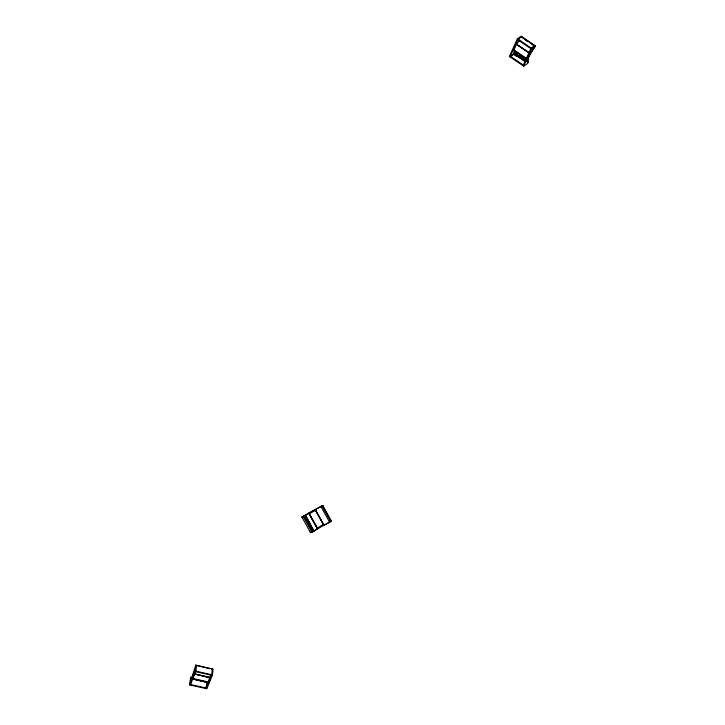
<?xml version="1.0" encoding="UTF-8"?>
<svg xmlns="http://www.w3.org/2000/svg" width="725" height="725" viewBox="0 0 725 725"><rect width="100%" height="100%" fill="white"/><g stroke="black" fill="none" stroke-linecap="round" stroke-linejoin="round"><path stroke-width="1.09" d="M209.697 668.695L195.65 665.178L213.078 669.093L212.47 674.921L206.852 688.75L189.515 684.835L190.702 677.368L192.868 677.857M189.515 684.835L195.134 671.006L195.75 665.178L191.563 678.564L190.702 677.368M190.711 682.578L190.503 684.518L206.262 688.079L206.879 682.252L192.17 678.926M194.49 674.078L210.785 677.793L193.475 673.625L191.563 678.564L190.666 677.694M206.272 686.629L206.879 682.252M206.951 687.78L207.16 685.841M210.767 677.866L194.554 673.869M210.739 674.495L208.111 682.298M190.92 679.189L191.119 678.691M196.339 665.849L196.538 665.36L195.922 671.187L190.303 685.016M192.352 678.736L194.227 674.132M212.09 669.411L212.298 668.921L211.682 674.748L206.063 688.569M209.652 680.63L210.395 678.79M515.783 43.935L530.138 53.632C519.879 75.119 534.316 45.448 535.467 45.956L521.112 36.25L517.414 38.751L509.349 56.441L523.713 66.138L527.401 63.646L528.425 61.625L527.709 59.223L528.38 61.815L527.592 63.22M521.764 36.694L518.067 39.186L510.001 56.876L513.699 54.384L514.469 52.698L513.753 50.27L516.436 44.37L519.689 40.093M523.06 65.703L531.117 48.013L534.814 45.512L534.524 46.146L531.733 44.252M523.713 66.138L531.769 48.457L535.467 45.956M522.027 37.138L535.485 46.237L530.229 53.713L515.828 43.872M305.225 515.43L309.04 513.028L317.749 528.706L313.853 531.126L305.143 515.448L301.854 516.979L310.563 532.658L311.995 532.177L313.934 531.099L305.461 515.285L313.934 531.099M315.121 509.593L323.821 525.272L315.121 509.593L322.788 505.479L331.497 521.157L323.821 525.272M320.93 506.53L329.639 522.208M301.854 516.979L322.788 505.479M302.941 517.297L302.252 517.686L305.542 516.164M309.158 513.88L315.656 510.21M321.329 507.246L323.187 506.195M310.862 531.543L310.164 531.942L313.454 530.419M317.07 528.135L323.577 524.456M329.241 521.493L331.098 520.441M310.563 532.658L331.497 521.157M322.407 505.715L331.026 521.42M303.829 516.209L312.457 531.914M317.468 528.842L308.759 513.164L315.266 509.494L324.03 525.136M195.134 671.006L212.47 674.921M195.723 671.676L211.473 675.238M190.766 677.277L192.932 677.766M192.687 678.482L206.77 681.663M208.9 682.479L190.303 678.346L206.516 682.352M522.716 37.881L528.099 41.524M529.893 42.739L532.585 44.56M525.208 39.848L527.999 41.733M517.414 38.751L531.769 48.457M517.786 39.821L530.836 48.648M516.889 44.397L529.449 52.889M513.354 49.517L526.812 58.616M513.998 50.433L526.558 58.952M514.967 52.526L517.659 54.348M519.453 55.562L524.837 59.196M513.817 52.254L528.172 61.96M525.172 61.308L513.989 53.75L510.291 56.242L523.341 65.069M513.237 53.514L524.9 61.398M513.699 54.384L516.499 56.269M322.489 506.585L330.401 520.84M321.356 505.95L321.755 506.666M309.267 514.17L316.888 527.891M304.382 516.825L312.294 531.072M303.286 516.499L311.995 532.177"/></g></svg>
